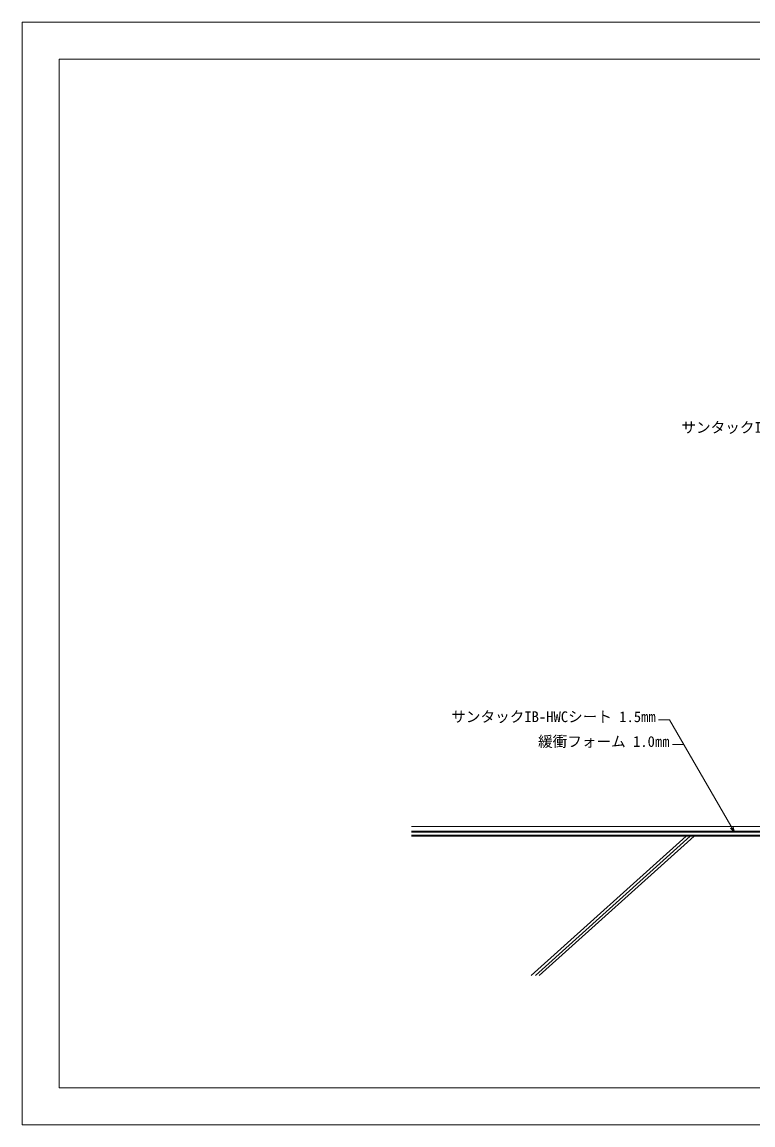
# Model space of a CAD drawing. Units: millimetres, scale not verified. Extents: x -840 to 840, y -594 to 594.
# Drawn here: x -840 to -53, y -594 to 594 of the extents above; entities that cross this region are included whole.
import ezdxf
from ezdxf.enums import TextEntityAlignment as Align

# ---------------------------------------------------------------- set-up
doc = ezdxf.new("R2010")
doc.units = ezdxf.units.MM
doc.header["$LTSCALE"] = 2
for name, color, linetype, lineweight in [('0-0_躯体', 7, 'Continuous', 9), ('0-1_輪郭線', 2, 'Continuous', 9), ('0-2_図面枠', 7, 'Continuous', 9), ('0-3_文字', 5, 'Continuous', 9), ('0-7_緩衝フォーム', 7, 'Continuous', 9), ('0-8_IBｼｰﾄ', 7, 'Continuous', 9), ('0-E_寸法線', 7, 'Continuous', 9)]:
    doc.layers.add(name, color=color, linetype=linetype, lineweight=lineweight)
doc.styles.add('ＭＳ ゴシック', font='')
doc.styles.get('ＭＳ ゴシック').set_extended_font_data('MS Gothic')

msp = doc.modelspace()

# ---------------------------------------------------------------- linework, layer by layer
at = {"layer": '0-0_躯体'}
for p, q in [((179.365, -282.936), (-420.635, -282.936)), ((-124.913, -282.936), (-291.629, -432.936)), ((-120.635, -282.936), (-287.183, -432.936)), ((-116.348, -282.936), (-282.997, -432.936))]:
    msp.add_line(p, q, dxfattribs=at)
at = {"layer": '0-1_輪郭線'}
msp.add_lwpolyline([(800, 554), (-800, 554), (-800, -554), (800, -554)], close=True, dxfattribs=at)
at = {"layer": '0-2_図面枠'}
msp.add_lwpolyline([(840, -594), (840, 594), (-840, 594), (-840, -594)], close=True, dxfattribs=at)
at = {"layer": '0-7_緩衝フォーム'}
for p, q in [((175.031, -278.603), (-420.635, -278.603)), ((178.365, -281.936), (-420.635, -281.936))]:
    msp.add_line(p, q, dxfattribs=at)
at = {"layer": '0-8_IBｼｰﾄ'}
for p, q in [((111.935, -272.603), (-420.635, -272.603)), ((113.274, -277.603), (-420.635, -277.603))]:
    msp.add_line(p, q, dxfattribs=at)
at = {"layer": '0-E_寸法線'}
msp.add_line((-127.343, -184.133), (-139.343, -184.133), dxfattribs=at)
for points in [[(-72.802, -278.603), (-142.74, -157.464), (-154.74, -157.464)], [(-77.044, -274.36), (-72.802, -278.603), (-74.355, -272.807)]]:
    msp.add_lwpolyline(points, dxfattribs=at)

# ---------------------------------------------------------------- texts
at = {"layer": '0-3_文字', "color": 7, "style": 'ＭＳ ゴシック'}
for s, p in [('サンタックIB-HWCシート 1.5㎜', (-129.929, 148.062)), ('サンタックIB-HWCシート 1.5㎜', (-377.763, -163.523)), ('緩衝フォーム 1.0㎜', (-284.336, -190.192))]:
    msp.add_text(s, height=11.54, dxfattribs=at).set_placement(p, align=Align.BOTTOM_LEFT)

doc.saveas('drawing.dxf')
